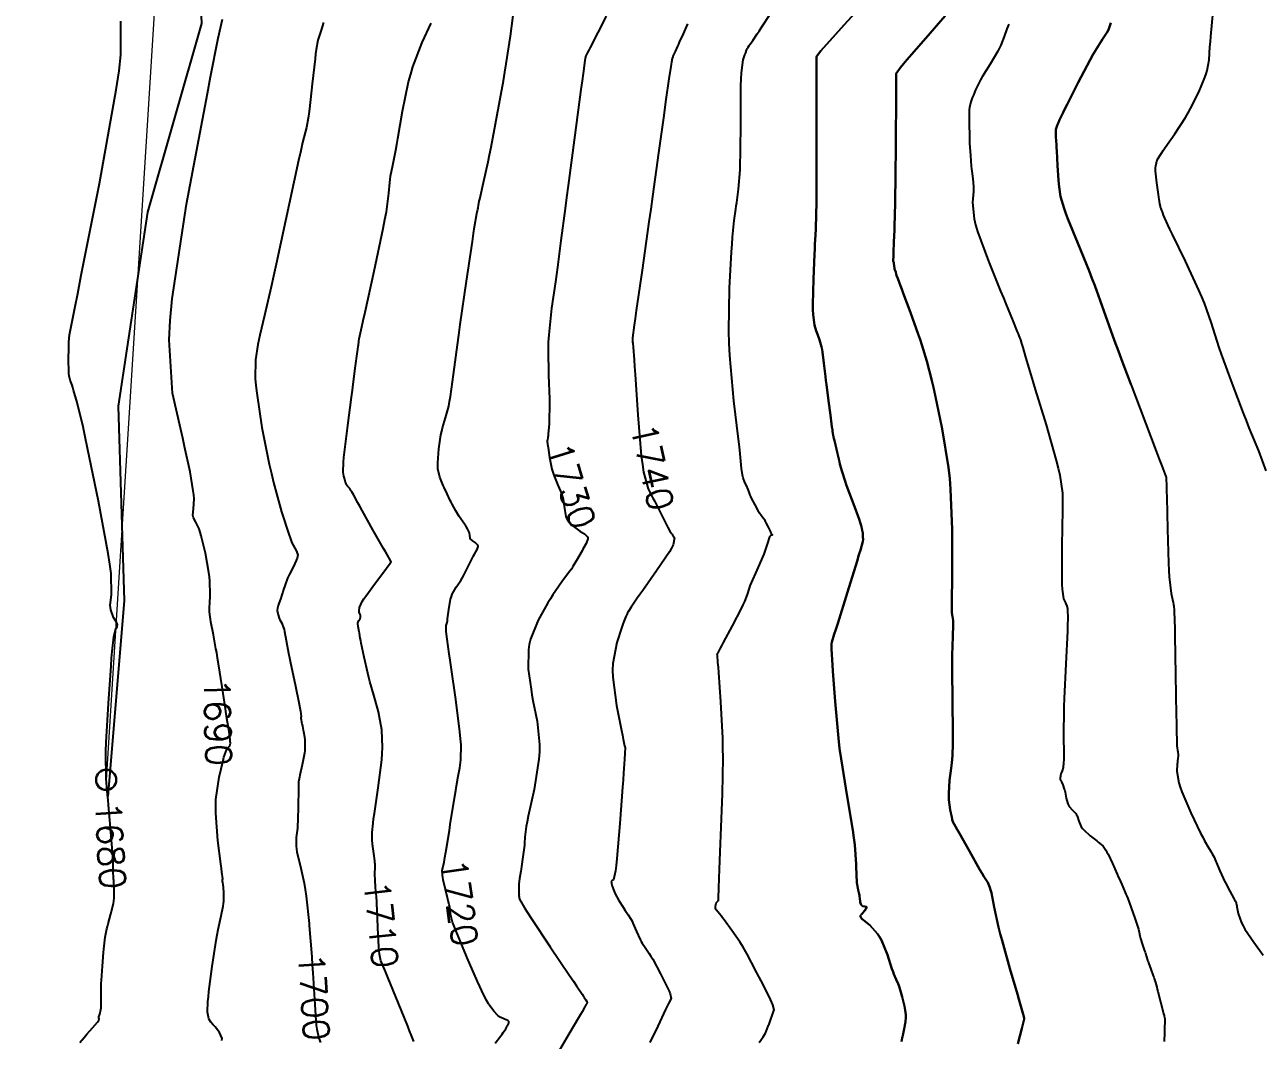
# Model space of a CAD drawing. Header units: metres. Extents: x 837477 to 838477, y 1189014 to 1191014.
# Drawn here: x 837711.5 to 837894, y 1189296.8 to 1189446.9 of the extents above; entities that cross this region are included whole.
import ezdxf

# ---------------------------------------------------------------- set-up
doc = ezdxf.new("R2010")
doc.units = ezdxf.units.M
doc.header["$LTSCALE"] = 0.3
doc.layers.add('COTAS 10', color=1, linetype='Continuous')
doc.layers.add('LINEA_DE_CEROS', color=61, linetype='Continuous')
doc.layers.add('Linea_Tendencia', color=51, linetype='Continuous', lineweight=20)
doc.layers.add('PTOBLIGADO', color=90, linetype='Continuous', lineweight=30)
doc.styles.get("Standard").update_dxf_attribs({"font": 'simplex.shx'})

msp = doc.modelspace()

# ---------------------------------------------------------------- linework, layer by layer
at = {"layer": 'COTAS 10'}
for points, elevation in [([(837820, 1189296.5), (837820.587, 1189297.315), (837820.895, 1189297.885), (837820.963, 1189298.02), (837821.024, 1189298.144), (837821.184, 1189298.509), (837821.331, 1189298.908), (837821.384, 1189299.054), (837821.442, 1189299.216), (837821.698, 1189299.928), (837821.951, 1189300.637), (837822.008, 1189300.796), (837822.06, 1189300.938), (837822.199, 1189301.319), (837822.008, 1189302.06), (837821.852, 1189302.429), (837821.65, 1189302.87), (837820.548, 1189305.054), (837819.343, 1189307.354), (837819.077, 1189307.867), (837818.84, 1189308.327), (837818.229, 1189309.542), (837817.626, 1189310.607), (837817.395, 1189310.972), (837817.136, 1189311.367), (837815.966, 1189313.048), (837814.824, 1189314.614), (837814.582, 1189314.937), (837814.372, 1189315.213), (837813.883, 1189315.809), (837813.659, 1189316.067), (837813.616, 1189316.129), (837813.581, 1189316.187), (837813.526, 1189316.363), (837813.535, 1189316.53), (837813.54, 1189316.582), (837813.547, 1189316.637), (837813.583, 1189316.858), (837813.647, 1189317.073), (837813.671, 1189317.124), (837813.697, 1189317.172), (837813.817, 1189317.317), (837813.925, 1189317.437), (837813.944, 1189317.47), (837813.959, 1189317.503), (837813.975, 1189317.619), (837813.989, 1189318.379), (837814.003, 1189318.818), (837814.021, 1189319.356), (837814.123, 1189322.123), (837814.269, 1189325.904), (837814.315, 1189327.081), (837814.364, 1189328.315), (837814.559, 1189333.241), (837814.652, 1189338.547), (837814.636, 1189340.021), (837814.602, 1189341.496), (837814.33, 1189346.842), (837814.012, 1189351.164), (837813.949, 1189351.994), (837813.898, 1189352.665), (837813.804, 1189353.767), (837813.792, 1189353.831), (837813.791, 1189353.848), (837813.792, 1189353.864), (837813.806, 1189353.922), (837813.835, 1189353.983), (837813.845, 1189354.002), (837813.856, 1189354.022), (837813.905, 1189354.099), (837814.267, 1189354.761), (837814.476, 1189355.149), (837814.732, 1189355.626), (837816.051, 1189358.086), (837817.378, 1189360.648), (837817.64, 1189361.188), (837817.856, 1189361.655), (837818.254, 1189362.731), (837818.531, 1189363.641), (837818.67, 1189364.002), (837818.837, 1189364.412), (837819.665, 1189366.287), (837820.522, 1189368.232), (837820.707, 1189368.686), (837820.87, 1189369.102), (837821.267, 1189370.298), (837821.503, 1189371.066), (837821.563, 1189371.213), (837821.621, 1189371.332), (837821.813, 1189371.523), (837821.938, 1189371.53), (837821.954, 1189371.533), (837821.962, 1189371.535), (837821.924, 1189371.549), (837821.852, 1189371.573), (837821.837, 1189371.583), (837821.826, 1189371.595), (837821.806, 1189371.648), (837821.737, 1189371.843), (837821.693, 1189371.944), (837821.64, 1189372.065), (837821.361, 1189372.669), (837821.023, 1189373.328), (837820.932, 1189373.483), (837820.843, 1189373.625), (837820.531, 1189374.042), (837820.169, 1189374.538), (837820.048, 1189374.732), (837819.918, 1189374.95), (837819.371, 1189375.94), (837818.859, 1189376.951), (837818.75, 1189377.183), (837818.655, 1189377.394), (837818.431, 1189377.98), (837818.265, 1189378.453), (837818.207, 1189378.592), (837818.144, 1189378.734), (837817.871, 1189379.278), (837817.611, 1189379.939), (837817.555, 1189380.157), (837817.507, 1189380.389), (837817.391, 1189381.349), (837817.174, 1189383.525), (837817.061, 1189384.524), (837816.927, 1189385.694), (837816.252, 1189391.349), (837815.652, 1189398.024), (837815.564, 1189399.837), (837815.51, 1189401.634), (837815.598, 1189407.997), (837815.892, 1189413.341), (837815.968, 1189414.496), (837816.041, 1189415.509), (837816.284, 1189417.997), (837816.522, 1189419.662), (837816.592, 1189420.157), (837816.663, 1189420.667), (837816.933, 1189422.631), (837817.153, 1189425.459), (837817.192, 1189426.513), (837817.223, 1189427.685), (837817.254, 1189432.896), (837817.291, 1189437.885), (837817.325, 1189438.916), (837817.368, 1189439.796), (837817.612, 1189441.711), (837817.878, 1189442.495), (837817.936, 1189442.663), (837817.988, 1189442.809), (837818.119, 1189443.156), (837818.208, 1189443.35), (837818.233, 1189443.399), (837818.259, 1189443.447), (837818.352, 1189443.602), (837818.513, 1189443.839), (837818.582, 1189443.938), (837818.661, 1189444.052), (837819.033, 1189444.581), (837819.708, 1189445.578), (837819.979, 1189445.986), (837820.286, 1189446.451), (837821.695, 1189448.608)], 1750), ([(837840.99, 1189296.648), (837841.059, 1189296.877), (837841.126, 1189297.191), (837841.159, 1189297.351), (837841.199, 1189297.544), (837841.393, 1189298.506), (837841.577, 1189299.538), (837841.611, 1189299.774), (837841.636, 1189299.99), (837841.664, 1189300.592), (837841.563, 1189301.281), (837841.507, 1189301.552), (837841.439, 1189301.857), (837841.092, 1189303.248), (837840.702, 1189304.623), (837840.607, 1189304.918), (837840.518, 1189305.176), (837840.241, 1189305.797), (837839.893, 1189306.586), (837839.757, 1189306.95), (837839.606, 1189307.376), (837838.919, 1189309.442), (837838.035, 1189311.619), (837837.759, 1189312.116), (837837.469, 1189312.567), (837836.311, 1189313.816), (837835.335, 1189314.609), (837835.161, 1189314.773), (837835.028, 1189314.913), (837834.893, 1189315.22), (837835.081, 1189315.434), (837835.151, 1189315.517), (837835.23, 1189315.609), (837835.58, 1189316.024), (837835.828, 1189316.407), (837835.842, 1189316.479), (837835.833, 1189316.536), (837835.6, 1189316.618), (837835.272, 1189316.658), (837835.202, 1189316.689), (837835.141, 1189316.727), (837834.995, 1189316.936), (837834.922, 1189317.216), (837834.906, 1189317.3), (837834.892, 1189317.386), (837834.861, 1189317.719), (837834.808, 1189318.141), (837834.781, 1189318.283), (837834.749, 1189318.436), (837834.588, 1189319.083), (837834.43, 1189320.096), (837834.398, 1189320.481), (837834.373, 1189320.912), (837834.327, 1189322.843), (837834.115, 1189325.731), (837833.985, 1189326.764), (837833.824, 1189327.899), (837832.986, 1189332.843), (837832.078, 1189338.409), (837831.873, 1189339.937), (837831.688, 1189341.458), (837831.19, 1189346.904), (837830.888, 1189351.385), (837830.828, 1189352.297), (837830.777, 1189353.068), (837830.678, 1189354.667), (837830.66, 1189355.227), (837830.661, 1189355.342), (837830.664, 1189355.44), (837830.698, 1189355.651), (837831.085, 1189356.844), (837831.31, 1189357.562), (837831.588, 1189358.447), (837833.018, 1189363.042), (837834.445, 1189367.654), (837834.72, 1189368.55), (837834.943, 1189369.28), (837835.314, 1189370.542), (837835.328, 1189370.843), (837835.326, 1189370.968), (837835.322, 1189371.111), (837835.284, 1189371.777), (837835.041, 1189372.92), (837834.908, 1189373.364), (837834.746, 1189373.864), (837833.921, 1189376.128), (837833.046, 1189378.446), (837832.853, 1189378.979), (837832.681, 1189379.465), (837832.235, 1189380.828), (837831.918, 1189381.984), (837831.827, 1189382.339), (837831.735, 1189382.71), (837831.39, 1189384.176), (837831.096, 1189385.49), (837831.035, 1189385.764), (837830.984, 1189385.999), (837830.876, 1189386.525), (837830.826, 1189386.841), (837830.811, 1189386.944), (837830.795, 1189387.053), (837830.737, 1189387.505), (837830.622, 1189388.398), (837830.57, 1189388.785), (837830.51, 1189389.233), (837830.223, 1189391.359), (837829.912, 1189393.745), (837829.836, 1189394.358), (837829.765, 1189394.949), (837829.546, 1189396.913), (837829.333, 1189398.55), (837829.265, 1189398.935), (837829.193, 1189399.292), (837828.901, 1189400.335), (837828.591, 1189401.19), (837828.508, 1189401.427), (837828.426, 1189401.665), (837828.138, 1189402.527), (837827.948, 1189404.09), (837827.928, 1189404.771), (837827.921, 1189405.558), (837828.014, 1189409.295), (837828.168, 1189413.004), (837828.201, 1189413.773), (837828.229, 1189414.43), (837828.294, 1189415.874), (837828.331, 1189416.695), (837828.342, 1189416.96), (837828.354, 1189417.242), (837828.397, 1189418.393), (837828.432, 1189421.093), (837828.439, 1189422.35), (837828.445, 1189423.828), (837828.454, 1189431.007), (837828.455, 1189437.972), (837828.456, 1189439.316), (837828.456, 1189440.405), (837828.46, 1189442.227), (837829.091, 1189443.047), (837829.487, 1189443.506), (837829.98, 1189444.065), (837832.558, 1189446.921), (837835.248, 1189449.877)], 1760), ([(837835.248, 1189449.877), (837832.558, 1189446.921), (837829.98, 1189444.065), (837829.487, 1189443.506), (837829.091, 1189443.047), (837828.46, 1189442.227), (837828.456, 1189440.405), (837828.456, 1189439.316), (837828.455, 1189437.972), (837828.454, 1189431.007), (837828.445, 1189423.828), (837828.439, 1189422.35), (837828.432, 1189421.093), (837828.397, 1189418.393), (837828.354, 1189417.242), (837828.342, 1189416.96), (837828.331, 1189416.695), (837828.294, 1189415.874), (837828.229, 1189414.43), (837828.201, 1189413.773), (837828.168, 1189413.004), (837828.014, 1189409.295), (837827.921, 1189405.558), (837827.928, 1189404.771), (837827.948, 1189404.09), (837828.138, 1189402.527), (837828.426, 1189401.665), (837828.508, 1189401.427), (837828.591, 1189401.19), (837828.901, 1189400.335), (837829.193, 1189399.292), (837829.265, 1189398.935), (837829.333, 1189398.55), (837829.546, 1189396.913), (837829.765, 1189394.949), (837829.836, 1189394.358), (837829.912, 1189393.745), (837830.223, 1189391.359), (837830.51, 1189389.233), (837830.57, 1189388.785), (837830.622, 1189388.398), (837830.737, 1189387.505), (837830.795, 1189387.053), (837830.811, 1189386.944), (837830.826, 1189386.841), (837830.876, 1189386.525), (837830.984, 1189385.999), (837831.035, 1189385.764), (837831.096, 1189385.49), (837831.39, 1189384.176), (837831.735, 1189382.71), (837831.827, 1189382.339), (837831.918, 1189381.984), (837832.235, 1189380.828), (837832.681, 1189379.465), (837832.853, 1189378.979), (837833.046, 1189378.446), (837833.921, 1189376.128), (837834.746, 1189373.864), (837834.908, 1189373.364), (837835.041, 1189372.92), (837835.284, 1189371.777), (837835.322, 1189371.111), (837835.326, 1189370.968), (837835.328, 1189370.843), (837835.314, 1189370.542), (837834.943, 1189369.28), (837834.72, 1189368.55), (837834.445, 1189367.654), (837833.018, 1189363.042), (837831.588, 1189358.447), (837831.31, 1189357.562), (837831.085, 1189356.844), (837830.698, 1189355.651), (837830.664, 1189355.44), (837830.661, 1189355.342), (837830.66, 1189355.227), (837830.678, 1189354.667), (837830.777, 1189353.068), (837830.828, 1189352.297), (837830.888, 1189351.385), (837831.19, 1189346.904), (837831.688, 1189341.458), (837831.873, 1189339.937), (837832.078, 1189338.409), (837832.986, 1189332.843), (837833.824, 1189327.899), (837833.985, 1189326.764), (837834.115, 1189325.731), (837834.327, 1189322.843), (837834.373, 1189320.912), (837834.398, 1189320.481), (837834.43, 1189320.096), (837834.588, 1189319.083), (837834.749, 1189318.436), (837834.781, 1189318.283), (837834.808, 1189318.141), (837834.861, 1189317.719), (837834.892, 1189317.386), (837834.906, 1189317.3), (837834.922, 1189317.216), (837834.995, 1189316.936), (837835.141, 1189316.727), (837835.202, 1189316.689), (837835.272, 1189316.658), (837835.6, 1189316.618), (837835.833, 1189316.536), (837835.842, 1189316.479), (837835.828, 1189316.407), (837835.58, 1189316.024), (837835.23, 1189315.609), (837835.151, 1189315.517), (837835.081, 1189315.434), (837834.893, 1189315.22), (837835.028, 1189314.913), (837835.161, 1189314.773), (837835.335, 1189314.609), (837836.311, 1189313.816), (837837.469, 1189312.567), (837837.759, 1189312.116), (837838.035, 1189311.619), (837838.919, 1189309.442), (837839.606, 1189307.376), (837839.757, 1189306.95), (837839.893, 1189306.586), (837840.241, 1189305.797), (837840.518, 1189305.176), (837840.607, 1189304.918), (837840.702, 1189304.623), (837841.092, 1189303.248), (837841.439, 1189301.857), (837841.507, 1189301.552), (837841.563, 1189301.281), (837841.664, 1189300.592), (837841.636, 1189299.99), (837841.611, 1189299.774), (837841.577, 1189299.538), (837841.393, 1189298.506), (837841.199, 1189297.544), (837841.159, 1189297.351), (837841.126, 1189297.191), (837841.059, 1189296.877), (837840.99, 1189296.648)], 1760), ([(837894.87, 1189380.994), (837893.794, 1189383.936), (837892.398, 1189387.345), (837891.979, 1189388.404), (837891.546, 1189389.513), (837889.867, 1189393.936), (837888.314, 1189398.21), (837887.961, 1189399.225), (837887.642, 1189400.167), (837886.766, 1189402.963), (837885.783, 1189405.757), (837885.395, 1189406.697), (837884.958, 1189407.711), (837882.963, 1189411.975), (837881.058, 1189415.897), (837880.677, 1189416.695), (837880.36, 1189417.368), (837879.745, 1189418.757), (837879.568, 1189419.258), (837879.527, 1189419.371), (837879.49, 1189419.472), (837879.384, 1189419.745), (837879.302, 1189419.975), (837879.281, 1189420.049), (837879.259, 1189420.128), (837879.184, 1189420.451), (837879.068, 1189421.141), (837879.022, 1189421.45), (837878.969, 1189421.811), (837878.724, 1189423.544), (837878.561, 1189425.327), (837878.56, 1189425.72), (837878.578, 1189426.069), (837878.8, 1189426.966), (837879.408, 1189427.929), (837879.669, 1189428.32), (837879.97, 1189428.765), (837881.393, 1189430.822), (837882.963, 1189433.227), (837883.358, 1189433.892), (837883.734, 1189434.556), (837884.949, 1189436.949), (837885.849, 1189439.136), (837886.027, 1189439.67), (837886.174, 1189440.173), (837886.449, 1189441.732), (837886.59, 1189443.65), (837886.653, 1189444.379), (837886.726, 1189445.195), (837887.074, 1189448.86)], 1800), ([(837719.6, 1189296.478), (837720.239, 1189297.252), (837720.439, 1189297.487), (837720.649, 1189297.73), (837721.495, 1189298.682), (837722.2, 1189299.498), (837722.321, 1189299.656), (837722.411, 1189299.784), (837722.47, 1189300.003), (837722.393, 1189300.122), (837722.397, 1189300.189), (837722.411, 1189300.269), (837722.554, 1189300.681), (837722.717, 1189301.364), (837722.745, 1189301.616), (837722.764, 1189301.895), (837722.769, 1189303.13), (837722.768, 1189304.704), (837722.784, 1189305.197), (837722.806, 1189305.714), (837722.944, 1189307.789), (837723.121, 1189309.809), (837723.168, 1189310.291), (837723.215, 1189310.74), (837723.376, 1189312.086), (837723.597, 1189313.3), (837723.681, 1189313.665), (837723.774, 1189314.044), (837724.194, 1189315.519), (837724.565, 1189317.037), (837724.628, 1189317.445), (837724.674, 1189317.844), (837724.695, 1189319.238), (837724.616, 1189320.423), (837724.598, 1189320.692), (837724.583, 1189320.935), (837724.541, 1189321.599), (837724.52, 1189322.105), (837724.518, 1189322.249), (837724.517, 1189322.394), (837724.527, 1189322.932), (837724.479, 1189324.08), (837724.443, 1189324.61), (837724.396, 1189325.232), (837724.142, 1189328.244), (837723.849, 1189331.551), (837723.778, 1189332.359), (837723.711, 1189333.12), (837723.507, 1189335.481), (837723.49, 1189336.409), (837723.45, 1189338.438), (837723.476, 1189339.575), (837723.52, 1189340.851), (837723.832, 1189346.609), (837724.217, 1189352.168), (837724.308, 1189353.318), (837724.391, 1189354.3), (837724.633, 1189356.44), (837724.83, 1189357.3), (837724.885, 1189357.475), (837724.94, 1189357.623), (837725.139, 1189357.926), (837725.178, 1189358.216), (837725.133, 1189358.355), (837725.063, 1189358.52), (837724.605, 1189359.326), (837724.181, 1189360.43), (837724.132, 1189360.782), (837724.113, 1189361.155), (837724.293, 1189362.669), (837724.228, 1189365.792), (837724.054, 1189367.179), (837723.814, 1189368.793), (837722.385, 1189376.509), (837720.764, 1189384.337), (837720.403, 1189386.021), (837720.079, 1189387.497), (837719.226, 1189391.081), (837718.699, 1189392.935), (837718.581, 1189393.32), (837718.476, 1189393.648), (837718.194, 1189394.368), (837718.032, 1189395.051), (837718.001, 1189395.356), (837717.975, 1189395.711), (837717.935, 1189397.411), (837717.961, 1189399.208), (837717.978, 1189399.624), (837717.999, 1189400.005), (837718.108, 1189401.085), (837718.866, 1189405.033), (837719.295, 1189407.222), (837719.819, 1189409.886), (837722.506, 1189423.463), (837725.001, 1189437.285), (837725.405, 1189440.103), (837725.683, 1189442.483), (837725.652, 1189447.435)], 1680), ([(837740.61, 1189296.814), (837740.635, 1189297.071), (837740.257, 1189297.998), (837739.607, 1189298.793), (837739.46, 1189298.968), (837739.327, 1189299.122), (837738.965, 1189299.516), (837738.73, 1189299.902), (837738.676, 1189300.052), (837738.628, 1189300.221), (837738.496, 1189300.985), (837738.541, 1189302.557), (837738.605, 1189303.235), (837738.691, 1189304.019), (837739.185, 1189307.725), (837739.776, 1189311.55), (837739.923, 1189312.408), (837740.062, 1189313.18), (837740.507, 1189315.242), (837740.808, 1189316.663), (837740.858, 1189317.03), (837740.893, 1189317.386), (837740.898, 1189318.576), (837740.817, 1189319.498), (837740.799, 1189319.685), (837740.782, 1189319.842), (837740.733, 1189320.164), (837740.704, 1189320.279), (837740.699, 1189320.307), (837740.696, 1189320.332), (837740.698, 1189320.409), (837740.707, 1189320.492), (837740.709, 1189320.523), (837740.711, 1189320.556), (837740.715, 1189320.7), (837740.606, 1189321.671), (837740.537, 1189322.224), (837740.452, 1189322.901), (837740.001, 1189326.375), (837739.686, 1189330.408), (837739.685, 1189331.438), (837739.723, 1189332.43), (837740.174, 1189335.699), (837740.775, 1189338.179), (837740.908, 1189338.673), (837741.026, 1189339.084), (837741.33, 1189339.874), (837741.527, 1189340.098), (837741.577, 1189340.152), (837741.625, 1189340.203), (837741.783, 1189340.358), (837741.852, 1189340.762), (837741.844, 1189340.969), (837741.825, 1189341.219), (837741.654, 1189342.467), (837741.348, 1189344.403), (837741.243, 1189345.087), (837741.128, 1189345.835), (837740.639, 1189349.07), (837740.108, 1189352.466), (837739.967, 1189353.316), (837739.829, 1189354.126), (837739.725, 1189354.693), (837739.35, 1189356.726), (837738.978, 1189358.673), (837738.907, 1189359.072), (837738.85, 1189359.41), (837738.758, 1189360.126), (837738.775, 1189360.713), (837738.786, 1189360.971), (837738.8, 1189361.27), (837738.874, 1189362.692), (837738.823, 1189364.659), (837738.758, 1189365.3), (837738.671, 1189365.984), (837738.171, 1189368.804), (837737.559, 1189371.394), (837737.4, 1189371.932), (837737.247, 1189372.393), (837736.735, 1189373.412), (837736.395, 1189374.028), (837736.35, 1189374.235), (837736.327, 1189374.458), (837736.423, 1189375.396), (837736.485, 1189376.863), (837736.44, 1189377.42), (837736.369, 1189378.042), (837735.889, 1189380.835), (837735.098, 1189384.578), (837734.83, 1189385.8), (837734.541, 1189387.102), (837733.323, 1189392.473), (837732.814, 1189400.343), (837732.973, 1189403.22), (837733.262, 1189406.4), (837735.388, 1189420.407), (837737.914, 1189433.892), (837738.455, 1189436.743), (837738.927, 1189439.212), (837740.062, 1189444.939), (837740.7, 1189447.755)], 1690), ([(837755.626, 1189447.265), (837755.195, 1189445.971), (837755.097, 1189445.672), (837755.009, 1189445.398), (837754.769, 1189444.619), (837754.537, 1189443.258), (837754.453, 1189442.616), (837754.361, 1189441.859), (837753.961, 1189438.171), (837753.549, 1189434.488), (837753.451, 1189433.734), (837753.359, 1189433.096), (837753.083, 1189431.753), (837752.518, 1189429.506), (837752.245, 1189428.297), (837751.921, 1189426.834), (837748.628, 1189411.547), (837748.238, 1189409.776), (837747.882, 1189408.186), (837746.886, 1189403.934), (837746.214, 1189401.058), (837746.062, 1189400.333), (837745.925, 1189399.641), (837745.553, 1189397.4), (837745.534, 1189394.627), (837745.62, 1189393.599), (837745.745, 1189392.459), (837746.525, 1189387.4), (837747.597, 1189381.958), (837747.906, 1189380.577), (837748.221, 1189379.25), (837749.402, 1189374.908), (837750.474, 1189371.608), (837750.72, 1189370.937), (837750.944, 1189370.372), (837751.568, 1189369.208), (837751.809, 1189368.571), (837751.791, 1189368.338), (837751.736, 1189368.081), (837751.23, 1189366.945), (837750.579, 1189365.728), (837750.432, 1189365.419), (837750.299, 1189365.121), (837749.939, 1189364.148), (837749.669, 1189363.278), (837749.593, 1189363.047), (837749.517, 1189362.819), (837749.235, 1189362.03), (837748.993, 1189361.361), (837748.942, 1189361.209), (837748.898, 1189361.072), (837748.795, 1189360.698), (837748.776, 1189360.377), (837748.784, 1189360.273), (837748.799, 1189360.162), (837748.901, 1189359.709), (837749.069, 1189359.216), (837749.124, 1189359.081), (837749.184, 1189358.946), (837749.435, 1189358.464), (837749.706, 1189357.785), (837749.779, 1189357.525), (837749.852, 1189357.235), (837750.106, 1189355.93), (837750.458, 1189354.016), (837750.592, 1189353.342), (837750.742, 1189352.605), (837751.413, 1189349.425), (837752.023, 1189346.517), (837752.133, 1189345.953), (837752.218, 1189345.492), (837752.315, 1189344.697), (837752.271, 1189344.552), (837752.268, 1189344.502), (837752.267, 1189344.447), (837752.297, 1189344.21), (837752.361, 1189343.9), (837752.383, 1189343.799), (837752.406, 1189343.691), (837752.506, 1189343.247), (837752.625, 1189342.649), (837752.661, 1189342.445), (837752.698, 1189342.223), (837752.841, 1189341.282), (837752.878, 1189340.066), (837752.848, 1189339.672), (837752.8, 1189339.252), (837752.483, 1189337.526), (837752.136, 1189335.995), (837752.07, 1189335.699), (837752.016, 1189335.457), (837751.928, 1189335.044), (837751.919, 1189334.478), (837751.914, 1189334.14), (837751.909, 1189333.723), (837751.882, 1189331.564), (837751.819, 1189329.207), (837751.791, 1189328.666), (837751.757, 1189328.174), (837751.597, 1189326.797), (837751.569, 1189325.527), (837751.62, 1189325.101), (837751.696, 1189324.643), (837752.18, 1189322.721), (837752.778, 1189320.054), (837752.926, 1189319.125), (837753.067, 1189318.115), (837753.48, 1189314.085), (837753.511, 1189313.78), (837753.865, 1189309.14), (837753.949, 1189307.937), (837754.027, 1189306.77), (837754.258, 1189302.848), (837754.475, 1189299.727), (837754.544, 1189299.065), (837754.618, 1189298.489), (837754.918, 1189297.14), (837755.186, 1189296.507)], 1700), ([(837768.94, 1189296.638), (837768.561, 1189297.648), (837768.337, 1189298.214), (837768.061, 1189298.904), (837766.636, 1189302.43), (837765.174, 1189306.005), (837764.875, 1189306.726), (837764.623, 1189307.331), (837764.095, 1189308.545), (837763.888, 1189309.574), (837763.838, 1189310.062), (837763.792, 1189310.639), (837763.65, 1189313.458), (837763.542, 1189316.231), (837763.516, 1189316.78), (837763.493, 1189317.234), (837763.423, 1189318.082), (837763.369, 1189318.448), (837763.356, 1189318.599), (837763.342, 1189318.77), (837763.298, 1189319.568), (837763.258, 1189320.376), (837763.248, 1189320.554), (837763.238, 1189320.712), (837763.205, 1189321.119), (837763.189, 1189321.451), (837763.19, 1189321.562), (837763.193, 1189321.682), (837763.225, 1189322.184), (837763.226, 1189322.87), (837763.21, 1189323.105), (837763.187, 1189323.359), (837763.048, 1189324.442), (837762.896, 1189325.476), (837762.877, 1189325.62), (837762.866, 1189325.699), (837762.841, 1189325.895), (837762.792, 1189326.376), (837762.782, 1189326.737), (837762.78, 1189326.857), (837762.779, 1189326.986), (837762.781, 1189327.525), (837762.927, 1189328.902), (837763.016, 1189329.56), (837763.127, 1189330.337), (837763.704, 1189334.143), (837764.219, 1189338.251), (837764.291, 1189339.218), (837764.332, 1189340.113), (837764.224, 1189342.73), (837763.858, 1189344.817), (837763.736, 1189345.376), (837763.606, 1189345.928), (837763.063, 1189347.854), (837762.478, 1189349.851), (837762.321, 1189350.448), (837762.166, 1189351.063), (837761.627, 1189353.443), (837761.198, 1189355.508), (837761.113, 1189355.925), (837761.043, 1189356.275), (837760.913, 1189356.98), (837760.865, 1189357.295), (837760.847, 1189357.399), (837760.827, 1189357.511), (837760.739, 1189357.974), (837760.693, 1189358.423), (837760.699, 1189358.526), (837760.714, 1189358.619), (837760.839, 1189358.874), (837760.987, 1189359.068), (837761.018, 1189359.121), (837761.044, 1189359.174), (837761.098, 1189359.367), (837761.091, 1189359.556), (837761.078, 1189359.608), (837761.061, 1189359.66), (837760.958, 1189359.843), (837760.872, 1189360.098), (837760.864, 1189360.195), (837760.864, 1189360.303), (837760.923, 1189360.787), (837761.348, 1189361.685), (837761.579, 1189362.054), (837761.858, 1189362.474), (837763.274, 1189364.428), (837764.676, 1189366.28), (837765.165, 1189366.927), (837765.531, 1189367.412), (837765.559, 1189367.449), (837765.564, 1189367.457), (837765.569, 1189367.464), (837765.579, 1189367.48), (837765.585, 1189367.489), (837765.587, 1189367.491), (837765.589, 1189367.494), (837765.6, 1189367.505), (837765.592, 1189367.544), (837765.582, 1189367.564), (837765.57, 1189367.589), (837765.5, 1189367.715), (837765.05, 1189368.508), (837764.797, 1189368.955), (837764.49, 1189369.499), (837762.917, 1189372.284), (837761.303, 1189375.15), (837760.97, 1189375.745), (837760.686, 1189376.255), (837760.069, 1189377.383), (837759.799, 1189377.878), (837759.734, 1189377.989), (837759.672, 1189378.089), (837759.484, 1189378.356), (837759.332, 1189378.534), (837759.294, 1189378.577), (837759.258, 1189378.617), (837759.139, 1189378.741), (837759.027, 1189378.912), (837758.994, 1189378.983), (837758.96, 1189379.064), (837758.831, 1189379.438), (837758.7, 1189379.917), (837758.666, 1189380.064), (837758.632, 1189380.216), (837758.513, 1189380.816), (837758.547, 1189382.256), (837758.608, 1189382.937), (837758.692, 1189383.741), (837759.184, 1189387.667), (837759.752, 1189391.898), (837759.884, 1189392.894), (837760.005, 1189393.814), (837760.351, 1189396.505), (837760.577, 1189398.284), (837760.622, 1189398.63), (837760.66, 1189398.911), (837760.735, 1189399.396), (837760.761, 1189399.491), (837760.768, 1189399.527), (837760.775, 1189399.566), (837760.8, 1189399.742), (837760.83, 1189399.979), (837760.841, 1189400.057), (837760.852, 1189400.141), (837760.902, 1189400.487), (837761.272, 1189402.253), (837761.484, 1189403.231), (837761.745, 1189404.421), (837763.087, 1189410.487), (837764.429, 1189416.789), (837764.69, 1189418.128), (837764.904, 1189419.291), (837765.275, 1189422.026), (837765.398, 1189423.623), (837765.455, 1189424.07), (837765.521, 1189424.518), (837765.84, 1189426.153), (837766.295, 1189428.377), (837766.447, 1189429.197), (837766.61, 1189430.106), (837767.292, 1189434.127), (837768.194, 1189438.486), (837768.495, 1189439.608), (837768.819, 1189440.693), (837770.178, 1189444.304), (837771.515, 1189447.144)], 1710), ([(837780.98, 1189296.389), (837781.833, 1189297.506), (837782.016, 1189297.752), (837782.175, 1189297.971), (837782.558, 1189298.531), (837782.769, 1189298.889), (837782.82, 1189298.98), (837782.869, 1189299.068), (837783.018, 1189299.358), (837782.996, 1189299.609), (837782.936, 1189299.674), (837782.852, 1189299.735), (837782.357, 1189299.938), (837781.722, 1189300.236), (837781.551, 1189300.359), (837781.382, 1189300.498), (837780.787, 1189301.145), (837780.258, 1189301.861), (837780.129, 1189302.044), (837780.009, 1189302.22), (837779.641, 1189302.801), (837779.005, 1189304.117), (837778.716, 1189304.757), (837778.378, 1189305.515), (837776.847, 1189309.03), (837776.751, 1189309.248), (837775.203, 1189312.944), (837774.915, 1189313.679), (837774.689, 1189314.289), (837774.382, 1189315.45), (837774.34, 1189316.159), (837774.282, 1189316.484), (837774.203, 1189316.865), (837773.746, 1189318.706), (837773.298, 1189320.54), (837773.223, 1189320.918), (837773.171, 1189321.238), (837773.161, 1189321.924), (837773.424, 1189323.161), (837773.543, 1189323.83), (837773.681, 1189324.639), (837774.204, 1189327.846), (837774.349, 1189328.74), (837775.014, 1189332.888), (837775.15, 1189333.727), (837775.266, 1189334.433), (837775.513, 1189335.865), (837775.645, 1189336.577), (837775.689, 1189336.828), (837775.735, 1189337.102), (837775.925, 1189338.289), (837775.934, 1189340.469), (837775.866, 1189341.37), (837775.767, 1189342.4), (837775.153, 1189347.191), (837774.462, 1189351.988), (837774.314, 1189353.021), (837774.184, 1189353.926), (837773.872, 1189356.13), (837773.739, 1189357.267), (837773.723, 1189357.5), (837773.715, 1189357.697), (837773.759, 1189358.114), (837773.876, 1189358.593), (837773.914, 1189358.83), (837773.954, 1189359.112), (837774.119, 1189360.506), (837774.4, 1189362.037), (837774.513, 1189362.405), (837774.642, 1189362.748), (837775.234, 1189363.786), (837775.926, 1189364.791), (837776.118, 1189365.113), (837776.31, 1189365.454), (837777.003, 1189366.845), (837777.625, 1189368.151), (837777.771, 1189368.439), (837777.907, 1189368.695), (837778.304, 1189369.354), (837778.46, 1189369.785), (837778.443, 1189369.898), (837778.401, 1189370.008), (837778.032, 1189370.379), (837777.594, 1189370.669), (837777.508, 1189370.727), (837777.437, 1189370.776), (837777.311, 1189370.875), (837777.285, 1189370.98), (837777.277, 1189371.034), (837777.269, 1189371.098), (837777.24, 1189371.417), (837777.169, 1189371.81), (837777.135, 1189371.92), (837777.095, 1189372.031), (837776.899, 1189372.439), (837776.654, 1189372.838), (837776.584, 1189372.945), (837776.511, 1189373.049), (837776.24, 1189373.41), (837775.904, 1189373.88), (837775.792, 1189374.053), (837775.671, 1189374.246), (837775.165, 1189375.095), (837774.626, 1189376.066), (837774.484, 1189376.334), (837774.346, 1189376.603), (837773.874, 1189377.57), (837773.433, 1189378.537), (837773.314, 1189378.805), (837773.197, 1189379.074), (837772.786, 1189380.044), (837772.52, 1189381.277), (837772.494, 1189381.711), (837772.488, 1189382.185), (837772.642, 1189384.23), (837772.97, 1189386.334), (837773.074, 1189386.846), (837773.185, 1189387.327), (837773.635, 1189388.806), (837774.116, 1189390.567), (837774.246, 1189391.225), (837774.375, 1189391.958), (837774.829, 1189395.219), (837775.391, 1189399.615), (837775.589, 1189401.063), (837775.804, 1189402.611), (837776.733, 1189409.034), (837777.607, 1189414.872), (837777.788, 1189416.051), (837777.943, 1189417.041), (837778.283, 1189419.034), (837778.419, 1189419.674), (837778.446, 1189419.81), (837778.467, 1189419.928), (837778.505, 1189420.206), (837778.624, 1189420.826), (837778.697, 1189421.159), (837778.787, 1189421.564), (837779.256, 1189423.609), (837779.921, 1189426.668), (837780.134, 1189427.711), (837780.36, 1189428.839), (837781.28, 1189433.619), (837782.188, 1189438.647), (837782.405, 1189439.93), (837782.608, 1189441.166), (837783.22, 1189445.237), (837783.656, 1189448.307)], 1720), ([(837797.373, 1189448.211), (837796.156, 1189445.797), (837795.025, 1189443.572), (837794.808, 1189443.143), (837794.632, 1189442.795), (837794.341, 1189442.212), (837794.31, 1189442.095), (837794.286, 1189441.975), (837794.227, 1189441.66), (837793.956, 1189439.732), (837793.81, 1189438.65), (837793.632, 1189437.331), (837792.734, 1189430.588), (837791.75, 1189423.156), (837791.518, 1189421.402), (837791.305, 1189419.779), (837790.682, 1189415.018), (837790.164, 1189411.111), (837790.016, 1189410.028), (837789.866, 1189408.943), (837789.309, 1189405.018), (837788.892, 1189401.104), (837788.83, 1189400.026), (837788.791, 1189398.95), (837788.845, 1189395.084), (837788.984, 1189391.639), (837788.999, 1189390.827), (837789.004, 1189390.078), (837788.972, 1189389.053), (837788.935, 1189387.889), (837788.816, 1189386.441), (837788.789, 1189386.159), (837788.764, 1189385.929), (837788.698, 1189385.529), (837788.663, 1189385.463), (837788.658, 1189385.444), (837788.655, 1189385.425), (837788.662, 1189385.355), (837788.73, 1189384.941), (837788.765, 1189384.706), (837788.807, 1189384.418), (837789.021, 1189382.944), (837789.368, 1189381.217), (837789.495, 1189380.77), (837789.635, 1189380.336), (837790.252, 1189378.883), (837790.828, 1189377.526), (837790.942, 1189377.152), (837791.036, 1189376.78), (837791.212, 1189375.446), (837791.41, 1189374.254), (837791.517, 1189373.972), (837791.648, 1189373.711), (837792.314, 1189372.94), (837793.096, 1189372.359), (837793.301, 1189372.217), (837793.501, 1189372.084), (837794.181, 1189371.672), (837794.612, 1189371.235), (837794.655, 1189371.086), (837794.664, 1189370.925), (837794.422, 1189370.241), (837793.949, 1189369.429), (837793.813, 1189369.187), (837793.674, 1189368.937), (837793.155, 1189367.973), (837792.474, 1189366.833), (837792.234, 1189366.472), (837791.972, 1189366.093), (837790.838, 1189364.559), (837789.52, 1189362.683), (837789.142, 1189362.087), (837788.759, 1189361.458), (837787.325, 1189358.91), (837786.207, 1189356.116), (837786.022, 1189355.332), (837785.891, 1189354.543), (837785.869, 1189351.657), (837786.272, 1189348.703), (837786.41, 1189347.872), (837786.559, 1189347.035), (837787.19, 1189343.966), (837787.546, 1189340.535), (837787.521, 1189339.47), (837787.443, 1189338.355), (837786.715, 1189333.913), (837785.851, 1189329.933), (837785.688, 1189329.109), (837785.556, 1189328.406), (837785.354, 1189326.87), (837785.317, 1189325.962), (837785.289, 1189325.655), (837785.254, 1189325.323), (837785.067, 1189323.924), (837784.849, 1189322.491), (837784.795, 1189322.139), (837784.744, 1189321.805), (837784.582, 1189320.76), (837784.476, 1189319.923), (837784.459, 1189319.721), (837784.449, 1189319.531), (837784.457, 1189318.953), (837784.49, 1189318.544), (837784.495, 1189318.462), (837784.498, 1189318.393), (837784.494, 1189318.254), (837784.484, 1189318.204), (837784.484, 1189318.191), (837784.485, 1189318.177), (837784.496, 1189318.132), (837784.522, 1189318.032), (837784.532, 1189317.985), (837784.543, 1189317.93), (837784.592, 1189317.659), (837785.321, 1189316.384), (837785.76, 1189315.696), (837786.303, 1189314.862), (837789.122, 1189310.64), (837791.966, 1189306.418), (837792.525, 1189305.585), (837792.984, 1189304.897), (837793.817, 1189303.626), (837794.012, 1189303.308), (837794.069, 1189303.221), (837794.127, 1189303.134), (837794.349, 1189302.827), (837794.513, 1189302.551), (837794.535, 1189302.484), (837794.547, 1189302.421), (837794.503, 1189302.231), (837794.394, 1189302.059), (837794.365, 1189302.008), (837794.335, 1189301.956), (837794.232, 1189301.755), (837793.808, 1189301.011), (837793.576, 1189300.616), (837793.295, 1189300.14), (837791.87, 1189297.738), (837790.464, 1189295.345)], 1730), ([(837809.381, 1189447.063), (837808.738, 1189445.598), (837808.175, 1189444.332), (837808.041, 1189444.034), (837807.917, 1189443.759), (837807.548, 1189442.952), (837807.296, 1189442.397), (837807.245, 1189442.28), (837807.202, 1189442.179), (837807.116, 1189441.949), (837807.023, 1189441.405), (837806.977, 1189441.108), (837806.921, 1189440.746), (837806.642, 1189438.908), (837806.203, 1189435.865), (837806.045, 1189434.745), (837805.873, 1189433.503), (837805.119, 1189428.014), (837804.224, 1189421.535), (837803.962, 1189419.669), (837803.694, 1189417.771), (837802.674, 1189410.66), (837801.817, 1189404.677), (837801.651, 1189403.49), (837801.516, 1189402.508), (837801.288, 1189400.66), (837801.281, 1189400.135), (837801.285, 1189399.987), (837801.292, 1189399.837), (837801.342, 1189399.286), (837801.49, 1189397.412), (837801.56, 1189396.429), (837801.642, 1189395.244), (837801.844, 1189392.241), (837802.041, 1189389.286), (837802.566, 1189383.182), (837802.726, 1189381.905), (837802.894, 1189380.807), (837803.557, 1189378.335), (837804.286, 1189376.964), (837804.496, 1189376.56), (837804.708, 1189376.146), (837805.505, 1189374.567), (837805.947, 1189373.69), (837806.202, 1189373.181), (837806.353, 1189372.889), (837806.485, 1189372.638), (837806.806, 1189372.063), (837807.034, 1189371.722), (837807.106, 1189371.618), (837807.182, 1189371.509), (837807.49, 1189371.084), (837807.286, 1189370.058), (837807.039, 1189369.571), (837806.71, 1189368.997), (837804.833, 1189366.188), (837802.787, 1189363.312), (837802.352, 1189362.694), (837801.973, 1189362.154), (837801.076, 1189360.848), (837800.63, 1189360.15), (837800.536, 1189359.993), (837800.454, 1189359.852), (837800.262, 1189359.474), (837799.991, 1189358.715), (837799.86, 1189358.333), (837799.704, 1189357.877), (837798.936, 1189355.611), (837798.366, 1189352.51), (837798.335, 1189351.527), (837798.359, 1189350.492), (837798.901, 1189346.305), (837799.634, 1189342.629), (837799.778, 1189341.916), (837799.896, 1189341.335), (837800.108, 1189340.337), (837800.144, 1189340.215), (837800.151, 1189340.186), (837800.158, 1189340.159), (837800.17, 1189340.081), (837800.173, 1189340.002), (837800.173, 1189339.975), (837800.172, 1189339.946), (837800.169, 1189339.82), (837800.152, 1189339.51), (837800.143, 1189339.365), (837800.133, 1189339.193), (837800.081, 1189338.357), (837799.934, 1189336.29), (837799.864, 1189335.342), (837799.781, 1189334.232), (837799.376, 1189328.865), (837798.938, 1189323.674), (837798.834, 1189322.674), (837798.738, 1189321.864), (837798.456, 1189320.519), (837798.267, 1189320.423), (837798.23, 1189320.4), (837798.199, 1189320.38), (837798.145, 1189320.323), (837798.135, 1189320.286), (837798.132, 1189320.278), (837798.13, 1189320.271), (837798.123, 1189320.256), (837798.143, 1189320.148), (837798.158, 1189320.083), (837798.177, 1189320.002), (837798.278, 1189319.583), (837798.508, 1189318.947), (837798.607, 1189318.729), (837798.722, 1189318.493), (837799.267, 1189317.491), (837799.868, 1189316.485), (837800.018, 1189316.246), (837800.161, 1189316.025), (837800.619, 1189315.369), (837801.061, 1189314.661), (837801.194, 1189314.407), (837801.332, 1189314.127), (837801.867, 1189312.906), (837802.405, 1189311.699), (837802.545, 1189311.428), (837802.681, 1189311.184), (837803.137, 1189310.534), (837803.749, 1189309.648), (837803.984, 1189309.256), (837804.246, 1189308.8), (837805.426, 1189306.623), (837806.493, 1189304.493), (837806.685, 1189304.067), (837806.83, 1189303.711), (837806.98, 1189303.02), (837806.587, 1189302.254), (837806.39, 1189301.852), (837806.155, 1189301.367), (837804.99, 1189298.932), (837803.82, 1189296.473)], 1740), ([(837847.463, 1189448.224), (837844.595, 1189444.936), (837841.812, 1189441.742), (837841.284, 1189441.119), (837840.862, 1189440.608), (837840.21, 1189439.709), (837840.225, 1189438.098), (837840.222, 1189437.139), (837840.215, 1189435.958), (837840.167, 1189429.842), (837840.111, 1189423.743), (837840.091, 1189421.628), (837840.076, 1189420.088), (837840.073, 1189420.026), (837840.072, 1189420.013), (837840.071, 1189420.001), (837840.067, 1189419.973), (837840.062, 1189419.942), (837840.061, 1189419.928), (837840.059, 1189419.911), (837840.055, 1189419.833), (837840.046, 1189419.573), (837840.042, 1189419.443), (837840.038, 1189419.287), (837840.017, 1189418.511), (837839.984, 1189417.375), (837839.972, 1189416.992), (837839.958, 1189416.578), (837839.898, 1189414.838), (837839.841, 1189413.243), (837839.83, 1189412.921), (837839.82, 1189412.651), (837839.798, 1189412.111), (837839.797, 1189411.949), (837839.8, 1189411.919), (837839.805, 1189411.894), (837839.832, 1189411.857), (837839.869, 1189411.774), (837839.88, 1189411.721), (837839.89, 1189411.654), (837839.926, 1189411.304), (837839.967, 1189410.943), (837839.979, 1189410.87), (837839.993, 1189410.807), (837840.047, 1189410.679), (837840.099, 1189410.593), (837840.112, 1189410.558), (837840.124, 1189410.518), (837840.159, 1189410.332), (837840.224, 1189410.056), (837840.254, 1189409.96), (837840.289, 1189409.855), (837840.461, 1189409.403), (837840.874, 1189408.322), (837841.061, 1189407.821), (837841.281, 1189407.232), (837842.338, 1189404.376), (837843.481, 1189401.191), (837843.754, 1189400.395), (837844.009, 1189399.635), (837844.774, 1189397.203), (837845.513, 1189394.336), (837845.752, 1189393.304), (837846.005, 1189392.168), (837847.043, 1189387.203), (837847.955, 1189381.487), (837848.129, 1189379.878), (837848.269, 1189378.258), (837848.492, 1189372.31), (837848.484, 1189367.093), (837848.479, 1189365.933), (837848.473, 1189364.897), (837848.44, 1189362.182), (837848.434, 1189360.604), (837848.445, 1189360.284), (837848.462, 1189360.016), (837848.567, 1189359.469), (837848.656, 1189358.884), (837848.663, 1189358.591), (837848.661, 1189358.241), (837848.589, 1189356.502), (837848.506, 1189353.748), (837848.498, 1189352.756), (837848.496, 1189351.666), (837848.542, 1189346.905), (837848.596, 1189342.39), (837848.599, 1189341.456), (837848.597, 1189340.658), (837848.545, 1189338.918), (837848.428, 1189337.838), (837848.385, 1189337.456), (837848.336, 1189337.039), (837848.122, 1189335.234), (837847.983, 1189333.328), (837847.982, 1189332.846), (837847.997, 1189332.385), (837848.189, 1189330.886), (837848.431, 1189329.787), (837848.478, 1189329.577), (837848.516, 1189329.408), (837848.582, 1189329.141), (837848.593, 1189329.133), (837848.596, 1189329.128), (837848.6, 1189329.122), (837848.617, 1189329.09), (837849, 1189328.402), (837849.235, 1189327.982), (837849.526, 1189327.463), (837851.043, 1189324.758), (837852.606, 1189322.01), (837852.927, 1189321.463), (837853.199, 1189321.009), (837853.777, 1189320.141), (837854.08, 1189319.423), (837854.179, 1189319.063), (837854.284, 1189318.633), (837854.717, 1189316.499), (837855.36, 1189313.529), (837855.597, 1189312.573), (837855.861, 1189311.559), (837857.025, 1189307.411), (837858.129, 1189303.65), (837858.354, 1189302.879), (837858.543, 1189302.225), (837858.935, 1189300.843), (837859.066, 1189300.343), (837859.091, 1189300.245), (837859.111, 1189300.166), (837859.144, 1189300.028), (837859.142, 1189300), (837859.141, 1189299.989), (837859.139, 1189299.978), (837859.131, 1189299.93), (837858.984, 1189299.337), (837858.895, 1189298.983), (837858.786, 1189298.546), (837858.216, 1189296.28)], 1770), ([(837858.216, 1189296.28), (837858.786, 1189298.546), (837858.895, 1189298.983), (837858.984, 1189299.337), (837859.131, 1189299.93), (837859.139, 1189299.978), (837859.141, 1189299.989), (837859.142, 1189300), (837859.144, 1189300.028), (837859.111, 1189300.166), (837859.091, 1189300.245), (837859.066, 1189300.343), (837858.935, 1189300.843), (837858.543, 1189302.225), (837858.354, 1189302.879), (837858.129, 1189303.65), (837857.025, 1189307.411), (837855.861, 1189311.559), (837855.597, 1189312.573), (837855.36, 1189313.529), (837854.717, 1189316.499), (837854.284, 1189318.633), (837854.179, 1189319.063), (837854.08, 1189319.423), (837853.777, 1189320.141), (837853.199, 1189321.009), (837852.927, 1189321.463), (837852.606, 1189322.01), (837851.043, 1189324.758), (837849.526, 1189327.463), (837849.235, 1189327.982), (837849, 1189328.402), (837848.617, 1189329.09), (837848.6, 1189329.122), (837848.596, 1189329.128), (837848.593, 1189329.133), (837848.582, 1189329.141), (837848.516, 1189329.408), (837848.478, 1189329.577), (837848.431, 1189329.787), (837848.189, 1189330.886), (837847.997, 1189332.385), (837847.982, 1189332.846), (837847.983, 1189333.328), (837848.122, 1189335.234), (837848.336, 1189337.039), (837848.385, 1189337.456), (837848.428, 1189337.838), (837848.545, 1189338.918), (837848.597, 1189340.658), (837848.599, 1189341.456), (837848.596, 1189342.39), (837848.542, 1189346.905), (837848.496, 1189351.666), (837848.498, 1189352.756), (837848.506, 1189353.748), (837848.589, 1189356.502), (837848.661, 1189358.241), (837848.663, 1189358.591), (837848.656, 1189358.884), (837848.567, 1189359.469), (837848.462, 1189360.016), (837848.445, 1189360.284), (837848.434, 1189360.604), (837848.44, 1189362.182), (837848.473, 1189364.897), (837848.479, 1189365.933), (837848.484, 1189367.093), (837848.492, 1189372.31), (837848.269, 1189378.258), (837848.129, 1189379.878), (837847.955, 1189381.487), (837847.043, 1189387.203), (837846.005, 1189392.168), (837845.752, 1189393.304), (837845.513, 1189394.336), (837844.774, 1189397.203), (837844.009, 1189399.635), (837843.754, 1189400.395), (837843.481, 1189401.191), (837842.338, 1189404.376), (837841.281, 1189407.232), (837841.061, 1189407.821), (837840.874, 1189408.322), (837840.461, 1189409.403), (837840.289, 1189409.855), (837840.254, 1189409.96), (837840.224, 1189410.056), (837840.159, 1189410.332), (837840.124, 1189410.518), (837840.112, 1189410.558), (837840.099, 1189410.593), (837840.047, 1189410.679), (837839.993, 1189410.807), (837839.979, 1189410.87), (837839.967, 1189410.943), (837839.926, 1189411.304), (837839.89, 1189411.654), (837839.88, 1189411.721), (837839.869, 1189411.774), (837839.832, 1189411.857), (837839.805, 1189411.894), (837839.8, 1189411.919), (837839.797, 1189411.949), (837839.798, 1189412.111), (837839.82, 1189412.651), (837839.83, 1189412.921), (837839.841, 1189413.243), (837839.898, 1189414.838), (837839.958, 1189416.578), (837839.972, 1189416.992), (837839.984, 1189417.375), (837840.017, 1189418.511), (837840.038, 1189419.287), (837840.042, 1189419.443), (837840.046, 1189419.573), (837840.055, 1189419.833), (837840.059, 1189419.911), (837840.061, 1189419.928), (837840.062, 1189419.942), (837840.067, 1189419.973), (837840.071, 1189420.001), (837840.072, 1189420.013), (837840.073, 1189420.026), (837840.076, 1189420.088), (837840.091, 1189421.628), (837840.111, 1189423.743), (837840.167, 1189429.842), (837840.215, 1189435.958), (837840.222, 1189437.139), (837840.225, 1189438.098), (837840.21, 1189439.709), (837840.862, 1189440.608), (837841.284, 1189441.119), (837841.812, 1189441.742), (837844.595, 1189444.936), (837847.463, 1189448.224)], 1770), ([(837856.872, 1189447.01), (837856.705, 1189446.666), (837856.557, 1189446.332), (837856.171, 1189445.199), (837855.688, 1189443.917), (837855.479, 1189443.487), (837855.237, 1189443.026), (837854.093, 1189441.091), (837852.937, 1189439.204), (837852.688, 1189438.773), (837852.469, 1189438.381), (837851.937, 1189437.296), (837851.627, 1189436.521), (837851.548, 1189436.324), (837851.473, 1189436.135), (837851.23, 1189435.519), (837851.058, 1189434.683), (837851.028, 1189434.357), (837851.005, 1189433.989), (837850.988, 1189432.316), (837851.038, 1189430.413), (837851.057, 1189429.901), (837851.079, 1189429.395), (837851.181, 1189427.617), (837851.31, 1189426.028), (837851.35, 1189425.64), (837851.391, 1189425.276), (837851.555, 1189424.147), (837851.655, 1189423.014), (837851.655, 1189422.645), (837851.644, 1189422.253), (837851.508, 1189420.64), (837851.738, 1189418.236), (837851.959, 1189417.346), (837852.248, 1189416.358), (837853.856, 1189411.976), (837855.657, 1189407.568), (837856.067, 1189406.563), (837856.439, 1189405.652), (837857.459, 1189403.139), (837858.097, 1189401.553), (837858.228, 1189401.227), (837858.339, 1189400.95), (837858.571, 1189400.354), (837858.753, 1189399.792), (837858.832, 1189399.536), (837858.922, 1189399.236), (837859.351, 1189397.789), (837860.125, 1189395.202), (837860.433, 1189394.183), (837860.782, 1189393.034), (837862.381, 1189387.789), (837863.884, 1189382.529), (837864.173, 1189381.37), (837864.406, 1189380.34), (837864.787, 1189377.691), (837864.785, 1189375.272), (837864.776, 1189374.386), (837864.764, 1189373.407), (837864.692, 1189369.089), (837864.677, 1189365.013), (837864.701, 1189364.185), (837864.737, 1189363.489), (837864.97, 1189362.06), (837865.246, 1189361.495), (837865.309, 1189361.343), (837865.367, 1189361.192), (837865.529, 1189360.662), (837865.569, 1189359.087), (837865.55, 1189358.278), (837865.518, 1189357.306), (837865.293, 1189352.448), (837865.05, 1189347.317), (837865.007, 1189346.172), (837864.974, 1189345.148), (837864.942, 1189342.448), (837864.97, 1189340.684), (837864.975, 1189340.249), (837864.978, 1189339.838), (837864.982, 1189338.548), (837864.942, 1189337.563), (837864.918, 1189337.343), (837864.889, 1189337.147), (837864.736, 1189336.632), (837864.583, 1189336.304), (837864.553, 1189336.226), (837864.529, 1189336.154), (837864.487, 1189335.941), (837864.478, 1189335.78), (837864.475, 1189335.741), (837864.471, 1189335.704), (837864.454, 1189335.591), (837864.445, 1189335.496), (837864.447, 1189335.471), (837864.45, 1189335.446), (837864.477, 1189335.36), (837864.554, 1189335.187), (837864.59, 1189335.107), (837864.632, 1189335.014), (837864.835, 1189334.565), (837865.062, 1189333.941), (837865.12, 1189333.738), (837865.175, 1189333.521), (837865.354, 1189332.631), (837865.594, 1189331.762), (837865.687, 1189331.56), (837865.792, 1189331.374), (837866.268, 1189330.841), (837866.746, 1189330.334), (837866.853, 1189330.165), (837866.948, 1189329.984), (837867.199, 1189329.224), (837867.565, 1189328.379), (837867.733, 1189328.144), (837867.93, 1189327.908), (837868.884, 1189327.055), (837869.871, 1189326.296), (837870.09, 1189326.121), (837870.285, 1189325.962), (837870.793, 1189325.51), (837871.22, 1189324.9), (837871.365, 1189324.64), (837871.522, 1189324.341), (837872.183, 1189322.93), (837872.866, 1189321.388), (837873.037, 1189321.005), (837873.199, 1189320.642), (837873.715, 1189319.491), (837874.176, 1189318.419), (837874.302, 1189318.106), (837874.428, 1189317.786), (837874.881, 1189316.568), (837874.923, 1189316.449)], 1780), ([(837856.872, 1189447.01), (837856.705, 1189446.666), (837856.557, 1189446.332), (837856.171, 1189445.199), (837855.688, 1189443.917), (837855.479, 1189443.487), (837855.237, 1189443.026), (837854.093, 1189441.091), (837852.937, 1189439.204), (837852.688, 1189438.773), (837852.469, 1189438.381), (837851.937, 1189437.296), (837851.627, 1189436.521), (837851.548, 1189436.324), (837851.473, 1189436.135), (837851.23, 1189435.519), (837851.058, 1189434.683), (837851.028, 1189434.357), (837851.005, 1189433.989), (837850.988, 1189432.316), (837851.038, 1189430.413), (837851.057, 1189429.901), (837851.079, 1189429.395), (837851.181, 1189427.617), (837851.31, 1189426.028), (837851.35, 1189425.64), (837851.391, 1189425.276), (837851.555, 1189424.147), (837851.655, 1189423.014), (837851.655, 1189422.645), (837851.644, 1189422.253), (837851.508, 1189420.64), (837851.738, 1189418.236), (837851.959, 1189417.346), (837852.248, 1189416.358), (837853.856, 1189411.976), (837855.657, 1189407.568), (837856.067, 1189406.563), (837856.439, 1189405.652), (837857.459, 1189403.139), (837858.097, 1189401.553), (837858.228, 1189401.227), (837858.339, 1189400.95), (837858.571, 1189400.354), (837858.753, 1189399.792), (837858.832, 1189399.536), (837858.922, 1189399.236), (837859.351, 1189397.789), (837860.125, 1189395.202), (837860.433, 1189394.183), (837860.782, 1189393.034), (837862.381, 1189387.789), (837863.884, 1189382.529), (837864.173, 1189381.37), (837864.406, 1189380.34), (837864.787, 1189377.691), (837864.785, 1189375.272), (837864.776, 1189374.386), (837864.764, 1189373.407), (837864.692, 1189369.089), (837864.677, 1189365.013), (837864.701, 1189364.185), (837864.737, 1189363.489), (837864.97, 1189362.06), (837865.246, 1189361.495), (837865.309, 1189361.343), (837865.367, 1189361.192), (837865.529, 1189360.662), (837865.569, 1189359.087), (837865.55, 1189358.278), (837865.518, 1189357.306), (837865.293, 1189352.448), (837865.05, 1189347.317), (837865.007, 1189346.172), (837864.974, 1189345.148), (837864.942, 1189342.448), (837864.97, 1189340.684), (837864.975, 1189340.249), (837864.978, 1189339.838), (837864.982, 1189338.548), (837864.942, 1189337.563), (837864.918, 1189337.343), (837864.889, 1189337.147), (837864.736, 1189336.632), (837864.583, 1189336.304), (837864.553, 1189336.226), (837864.529, 1189336.154), (837864.487, 1189335.941), (837864.478, 1189335.78), (837864.475, 1189335.741), (837864.471, 1189335.704), (837864.454, 1189335.591), (837864.445, 1189335.496), (837864.447, 1189335.471), (837864.45, 1189335.446), (837864.477, 1189335.36), (837864.554, 1189335.187), (837864.59, 1189335.107), (837864.632, 1189335.014), (837864.835, 1189334.565), (837865.062, 1189333.941), (837865.12, 1189333.738), (837865.175, 1189333.521), (837865.354, 1189332.631), (837865.594, 1189331.762), (837865.687, 1189331.56), (837865.792, 1189331.374), (837866.268, 1189330.841), (837866.746, 1189330.334), (837866.853, 1189330.165), (837866.948, 1189329.984), (837867.199, 1189329.224), (837867.565, 1189328.379), (837867.733, 1189328.144), (837867.93, 1189327.908), (837868.884, 1189327.055), (837869.871, 1189326.296), (837870.09, 1189326.121), (837870.285, 1189325.962), (837870.793, 1189325.51), (837871.22, 1189324.9), (837871.365, 1189324.64), (837871.522, 1189324.341), (837872.183, 1189322.93), (837872.866, 1189321.388), (837873.037, 1189321.005), (837873.199, 1189320.642), (837873.715, 1189319.491), (837874.176, 1189318.419), (837874.302, 1189318.106), (837874.428, 1189317.786), (837874.881, 1189316.568), (837875.289, 1189315.424), (837875.386, 1189315.149), (837875.477, 1189314.893), (837875.75, 1189314.121), (837875.946, 1189313.52), (837875.988, 1189313.372), (837876.024, 1189313.231), (837876.112, 1189312.788), (837876.223, 1189312.267), (837876.274, 1189312.077), (837876.334, 1189311.868), (837876.622, 1189310.946), (837876.922, 1189310.034), (837876.989, 1189309.831), (837877.048, 1189309.65), (837877.204, 1189309.172), (837877.369, 1189308.683), (837877.434, 1189308.495), (837877.508, 1189308.283), (837877.846, 1189307.328), (837878.19, 1189306.356), (837878.268, 1189306.134), (837878.337, 1189305.932), (837878.525, 1189305.374), (837878.726, 1189304.672), (837878.805, 1189304.38), (837878.893, 1189304.046), (837879.293, 1189302.484), (837879.667, 1189300.998), (837879.739, 1189300.711), (837879.797, 1189300.478), (837879.892, 1189300.085), (837879.897, 1189300.042), (837879.898, 1189300.03), (837879.9, 1189300.017), (837879.905, 1189299.968), (837879.906, 1189299.75), (837879.905, 1189299.631), (837879.903, 1189299.487), (837879.892, 1189298.752), (837879.853, 1189297.551), (837879.834, 1189297.112), (837879.812, 1189296.627)], 1780), ([(837874.923, 1189393.712), (837873.663, 1189397.065), (837873.058, 1189398.698), (837872.502, 1189400.21), (837870.912, 1189404.648), (837869.552, 1189408.397), (837869.142, 1189409.472), (837868.717, 1189410.565), (837867.062, 1189414.648), (837865.606, 1189418.251), (837865.307, 1189419.04), (837865.053, 1189419.739), (837864.513, 1189421.511), (837864.293, 1189422.94), (837864.241, 1189423.424), (837864.193, 1189423.945), (837864.054, 1189426.141), (837863.95, 1189428.272), (837863.925, 1189428.751), (837863.901, 1189429.183), (837863.828, 1189430.342), (837863.807, 1189431.094), (837863.816, 1189431.269), (837863.831, 1189431.429), (837863.939, 1189431.889), (837864.094, 1189432.261), (837864.139, 1189432.366), (837864.184, 1189432.473), (837864.353, 1189432.865), (837864.882, 1189433.952), (837865.155, 1189434.496), (837865.482, 1189435.146), (837867.118, 1189438.372), (837868.88, 1189441.735), (837869.287, 1189442.472), (837869.658, 1189443.124), (837870.705, 1189444.774), (837871.394, 1189445.814), (837871.54, 1189446.081), (837871.666, 1189446.338), (837871.958, 1189447.193)], 1790), ([(837871.958, 1189447.193), (837871.666, 1189446.338), (837871.54, 1189446.081), (837871.394, 1189445.814), (837870.705, 1189444.774), (837869.658, 1189443.124), (837869.287, 1189442.472), (837868.88, 1189441.735), (837867.118, 1189438.372), (837865.482, 1189435.146), (837865.155, 1189434.496), (837864.882, 1189433.952), (837864.353, 1189432.865), (837864.184, 1189432.473), (837864.139, 1189432.366), (837864.094, 1189432.261), (837863.939, 1189431.889), (837863.831, 1189431.429), (837863.816, 1189431.269), (837863.807, 1189431.094), (837863.828, 1189430.342), (837863.901, 1189429.183), (837863.925, 1189428.751), (837863.95, 1189428.272), (837864.054, 1189426.141), (837864.193, 1189423.945), (837864.241, 1189423.424), (837864.293, 1189422.94), (837864.513, 1189421.511), (837865.053, 1189419.739), (837865.307, 1189419.04), (837865.606, 1189418.251), (837867.062, 1189414.648), (837868.717, 1189410.565), (837869.142, 1189409.472), (837869.552, 1189408.397), (837870.912, 1189404.648), (837872.502, 1189400.21), (837873.058, 1189398.698), (837873.663, 1189397.065), (837876.264, 1189390.145), (837878.626, 1189383.916), (837879.081, 1189382.717), (837879.45, 1189381.747), (837880.061, 1189380.145), (837880.101, 1189380.042), (837880.108, 1189380.017), (837880.115, 1189379.994), (837880.127, 1189379.924), (837880.154, 1189378.732), (837880.17, 1189378.001), (837880.189, 1189377.096), (837880.288, 1189372.382), (837880.451, 1189367.367), (837880.51, 1189366.272), (837880.576, 1189365.304), (837880.863, 1189362.872), (837881.132, 1189361.522), (837881.186, 1189361.236), (837881.231, 1189360.989), (837881.319, 1189360.414), (837881.366, 1189358.748), (837881.386, 1189357.812), (837881.409, 1189356.671), (837881.513, 1189350.835), (837881.615, 1189344.935), (837881.636, 1189343.753), (837881.653, 1189342.767), (837881.689, 1189340.835), (837881.712, 1189340.263), (837881.722, 1189340.134), (837881.733, 1189340.017), (837881.786, 1189339.7), (837881.84, 1189339.473), (837881.852, 1189339.412), (837881.863, 1189339.353), (837881.894, 1189339.146), (837881.901, 1189338.932), (837881.898, 1189338.868), (837881.892, 1189338.802), (837881.853, 1189338.543), (837881.796, 1189338.076), (837881.78, 1189337.879), (837881.764, 1189337.651), (837881.703, 1189336.583), (837881.983, 1189334.87), (837882.181, 1189334.237), (837882.432, 1189333.534), (837883.776, 1189330.42), (837885.206, 1189327.452), (837885.512, 1189326.84), (837885.778, 1189326.321), (837886.415, 1189325.204), (837886.765, 1189324.684), (837886.851, 1189324.54), (837886.932, 1189324.396), (837887.186, 1189323.877), (837887.453, 1189323.254), (837887.542, 1189323.044), (837887.638, 1189322.818), (837888.041, 1189321.868), (837888.54, 1189320.763), (837888.697, 1189320.439), (837888.861, 1189320.107), (837889.521, 1189318.844), (837890.095, 1189317.785), (837890.205, 1189317.582), (837890.293, 1189317.417), (837890.437, 1189317.15), (837890.443, 1189317.137), (837890.445, 1189317.133), (837890.446, 1189317.129), (837890.454, 1189317.115), (837890.506, 1189316.868), (837890.536, 1189316.718), (837890.572, 1189316.532), (837890.759, 1189315.564), (837891.252, 1189314.182), (837891.482, 1189313.734), (837891.752, 1189313.259), (837893.063, 1189311.309), (837894.426, 1189309.423)], 1790)]:
    msp.add_lwpolyline(points, dxfattribs=dict(at, elevation=elevation))
at = {"layer": 'LINEA_DE_CEROS'}
msp.add_lwpolyline([(837760.703, 1189771.69), (837779.938, 1189749.987), (837771.514, 1189722.238), (837758.693, 1189696.226), (837769.029, 1189669.13), (837764.358, 1189640.436), (837748.053, 1189616.454), (837741.996, 1189588.093), (837732.54, 1189560.678), (837724.959, 1189532.911), (837729.694, 1189504.3), (837736.287, 1189476.06), (837737.58, 1189447.088), (837729.608, 1189419.206), (837725.281, 1189390.53), (837726.152, 1189361.771), (837723.733, 1189332.872)], dxfattribs=at)
at = {"layer": 'Linea_Tendencia', "elevation": 1705.277}
msp.add_lwpolyline([(838041.852, 1190952.651), (838036.737, 1190647.812, 0.0474482), (838038.405, 1190626.479), (838092.197, 1190318.419), (838105.747, 1190240.818, -0.6778981), (837927.014, 1190130.695), (837836.473, 1190198.006, 0.7491246), (837663.366, 1190067.336), (837745.668, 1189849.791, -0.1064509), (837752.758, 1189802.746), (837723.495, 1189335.311)], format="xyb", dxfattribs=at)
at = {"layer": 'PTOBLIGADO'}
msp.add_circle((837723.495, 1189335.311, 1680), 1.494, dxfattribs=at)

# ---------------------------------------------------------------- texts
at = {"layer": 'COTAS 10', "char_height": 3.8, "attachment_point": 7}
for s, insert, rotation in [('1740', (837800.939, 1189387.535, 1740), 282.48082), ('1730', (837788.419, 1189384.471, 1730), 287.43593), ('1690', (837737.92, 1189350.338, 1690), 271.43995), ('1680', (837721.844, 1189332.052, 1680), 273.47826), ('1720', (837772.911, 1189323.388, 1720), 278.00202), ('1710', (837761.532, 1189320.27, 1710), 276.05502), ('1700', (837751.869, 1189309.628, 1700), 273.85547)]:
    msp.add_mtext(s, dxfattribs=dict(at, insert=insert, rotation=rotation))

doc.saveas('drawing.dxf')
